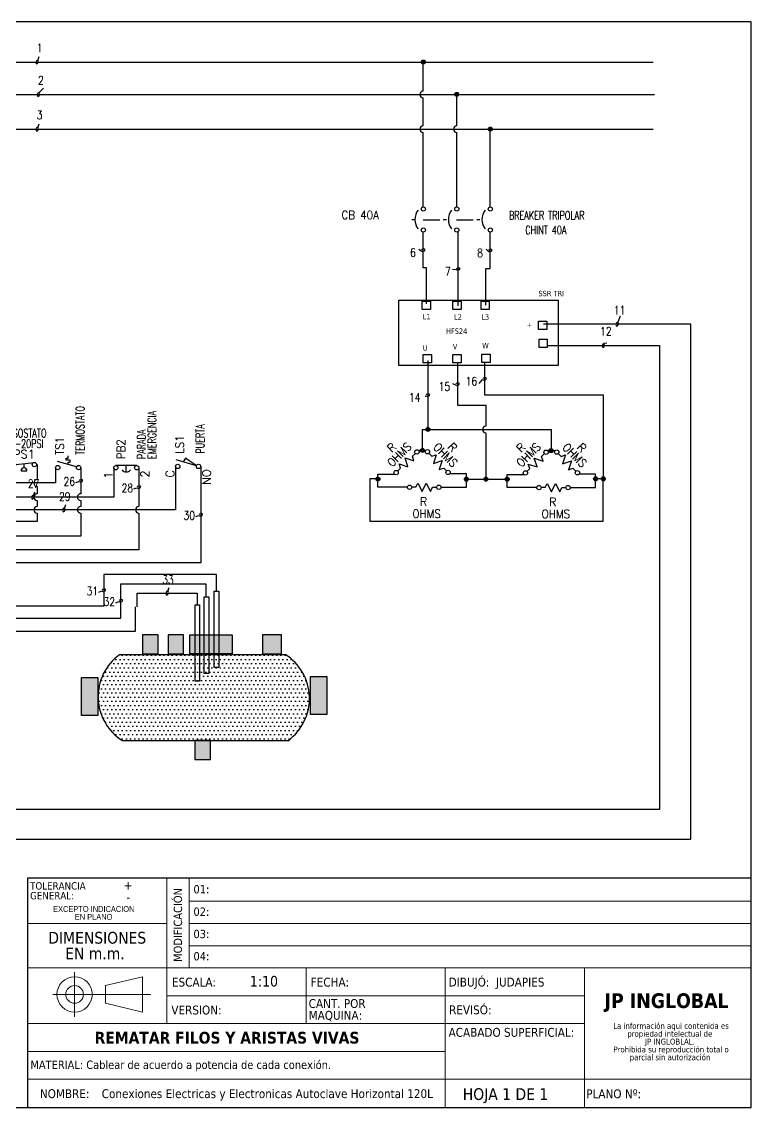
# Model space of a CAD drawing. Header units: millimetres. Extents: x 123.5 to 144.3, y 105.4 to 121.6.
# Drawn here: x 133.38 to 144.26, y 105.39 to 121.59 of the extents above; entities that cross this region are included whole.
import ezdxf
from ezdxf.enums import TextEntityAlignment as Align

# ---------------------------------------------------------------- set-up
doc = ezdxf.new("R2010")
doc.units = ezdxf.units.MM
doc.linetypes.add('CENTERX2', pattern=[20.32, 12.7, -2.54, 2.54, -2.54])
doc.linetypes.add('HIDDEN2', pattern=[0.1875, 0.125, -0.0625])
for name, color, linetype in [('BLK_12AWG', 7, 'Continuous'), ('CONTORNO', 179, 'Continuous'), ('DESC', 250, 'Continuous'), ('LINK', 9, 'Continuous'), ('MISC', 7, 'Continuous'), ('SYMS', 7, 'Continuous'), ('TAGS', 250, 'Continuous'), ('TERMS', 250, 'Continuous'), ('WIRES', 7, 'Continuous')]:
    doc.layers.add(name, color=color, linetype=linetype)
doc.layers.add('WIRENO', color=7, linetype='Continuous', true_color=0x000000)
doc.styles.add('SLDTEXTSTYLE0', font='tahoma.ttf')
doc.styles.add('SLDTEXTSTYLE1', font='')
doc.styles.add('SLDTEXTSTYLE2', font='GOTHIC.TTF', dxfattribs={"width": 0.913})
doc.styles.get("Standard").update_dxf_attribs({"font": 'tahoma.ttf'})
doc.styles.add('WD', font='romans.shx')
doc.styles.get('SLDTEXTSTYLE1').set_extended_font_data('Tahoma', bold=True)

# ---------------------------------------------------------------- blocks, each defined once
blk = doc.blocks.new('SW_NOTE_0')
at = {"layer": 'CONTORNO', "color": 0, "attachment_point": 2, "style": 'SLDTEXTSTYLE2'}
for s, insert, char_height in [('EXCEPTO INDICACION', (7.57, 1.35), 1.0583), ('EN PLANO', (7.54, -0.06), 1.058)]:
    blk.add_mtext(s, dxfattribs=dict(at, insert=insert, char_height=char_height))
blk = doc.blocks.new('SW_NOTE_1')
at = {"layer": 'CONTORNO', "color": 0, "attachment_point": 2, "style": 'SLDTEXTSTYLE0'}
for s, insert, char_height in [('DIMENSIONES ', (9.43, 2.69), 2.1167), ('EN m.m.', (9.02, -0.13), 2.117)]:
    blk.add_mtext(s, dxfattribs=dict(at, insert=insert, char_height=char_height))
blk = doc.blocks.new('SW_NOTE_2')
at = {"layer": 'CONTORNO', "color": 0, "char_height": 1.0583, "attachment_point": 2, "style": 'SLDTEXTSTYLE0'}
for s, insert in [('La información aqui contenida es ', (10.29, 1.34)), ('propiedad intelectual de', (10.08, -0.07)), ('JP INGLOBLAL.', (10.1, -1.48)), ('Prohibida su reproducción total o ', (10.3, -2.89)), ('parcial sin autorización', (10.12, -4.3))]:
    blk.add_mtext(s, dxfattribs=dict(at, insert=insert))
blk = doc.blocks.new('SW_NOTE_3')
at = {"color": 0, "linetype": 'Continuous', "lineweight": 0, "attachment_point": 1, "style": 'SLDTEXTSTYLE0'}
for s, insert, char_height in [('TOLERANCIA ', (0, 1.68), 1.3229), ('GENERAL:', (0, -0.08), 1.323)]:
    blk.add_mtext(s, dxfattribs=dict(at, insert=insert, char_height=char_height))
blk = doc.blocks.new('SW_NOTE_4')
at = {"color": 0, "linetype": 'Continuous', "lineweight": 0, "char_height": 1.587, "attachment_point": 1, "style": 'SLDTEXTSTYLE0'}
for s, insert in [('CANT. POR ', (0, 2.02)), ('MAQUINA:', (0, -0.1))]:
    blk.add_mtext(s, dxfattribs=dict(at, insert=insert))
blk = doc.blocks.new('VPB12M')
for p, q in [((-0.065, 0), (0.034, 0)), ((0.034, -0.156), (0.034, 0.156))]:
    blk.add_line(p, q)
for centre in [(0, 0.156), (0, -0.156)]:
    blk.add_circle(centre, 0.0312)
blk.add_arc((0.016, 0), 0.0781, 126.8699, 233.1301)
at = {"linetype": 'Continuous', "style": 'WD'}
for tag, height, flags, p in [('TERM01', 0.125, 8, (-0.055, 0.207)), ('MFG', 0.01, 9, (-0.111, -0.088)), ('CAT', 0.01, 9, (-0.111, -0.073))]:
    blk.add_attdef(tag, text='', height=height, dxfattribs=dict(at, flags=flags)).set_placement(p, align=Align.RIGHT)
at = {"style": 'WD'}
for tag, p, width in [('INST', (0.127, 0.343), 0.7), ('LOC', (0.127, 0.174), 0.7), ('TAG1', (0.127, 0.018), 0.9), ('XREF', (0.129, -0.137), 0.7), ('DESC1', (0.129, -0.289), 0.7), ('DESC2', (0.129, -0.445), 0.7)]:
    blk.add_attdef(tag, p, '', height=0.125, dxfattribs=dict(at, width=width))
at = {"color": 7, "style": 'WD', "flags": 1}
for tag, p in [('X2TERM01', (0, 0.188)), ('X8TERM02', (0, -0.188))]:
    blk.add_attdef(tag, p, '', height=0.0125, dxfattribs=at)
at = {"color": 7, "style": 'WD'}
for tag, p in [('X4LINK', (-0.141, 0)), ('X1LINK', (0.125, 0))]:
    blk.add_attdef(tag, p, '', height=0.01, dxfattribs=at)
at = {"style": 'WD'}
for tag, flags, p in [('CONTACT', 1, (-0.111, -0.053)), ('FAMILY', 9, (-0.111, -0.036))]:
    blk.add_attdef(tag, text='', height=0.01, dxfattribs=dict(at, flags=flags)).set_placement(p, align=Align.RIGHT)
at = {"linetype": 'Continuous', "style": 'WD', "flags": 9}
blk.add_attdef('ASSYCODE', text='', height=0.01, dxfattribs=at).set_placement((-0.125, -0.106), align=Align.CENTER)
at = {"linetype": 'Continuous', "style": 'WD', "flags": 8}
blk.add_attdef('TERM02', text='', height=0.125, dxfattribs=at).set_placement((-0.041, -0.213), align=Align.TOP_RIGHT)
blk = doc.blocks.new('VLS11')
at = {"linetype": 'Continuous'}
for p, q in [((0.01, -0.125), (0.097, 0.179)), ((0.01, -0.125), (0.124, 0.041)), ((0.124, 0.041), (0.067, 0.073))]:
    blk.add_line(p, q, dxfattribs=at)
for centre in [(0, 0.155), (0, -0.155)]:
    blk.add_circle(centre, 0.0322)
at = {"style": 'WD'}
for tag, p, width in [('INST', (0.189, 0.39), 0.7), ('LOC', (0.189, 0.221), 0.7), ('TAG1', (0.189, 0.064), 0.9), ('XREF', (0.191, -0.09), 0.7), ('DESC1', (0.191, -0.242), 0.7), ('DESC2', (0.191, -0.398), 0.7), ('WDTAGALT', (0.188, -0.562), 0.7)]:
    blk.add_attdef(tag, p, '', height=0.125, dxfattribs=dict(at, width=width))
at = {"linetype": 'Continuous', "style": 'WD'}
for tag, height, flags, p in [('TERM01', 0.125, 8, (-0.055, 0.207)), ('MFG', 0.01, 9, (-0.08, -0.088)), ('CAT', 0.01, 9, (-0.08, -0.073))]:
    blk.add_attdef(tag, text='', height=height, dxfattribs=dict(at, flags=flags)).set_placement(p, align=Align.RIGHT)
at = {"color": 7, "style": 'WD', "flags": 1}
for tag, p in [('X2TERM01', (0, 0.188)), ('X8TERM02', (0, -0.188))]:
    blk.add_attdef(tag, p, '', height=0.0125, dxfattribs=at)
at = {"color": 7, "style": 'WD'}
for tag, p in [('X4LINK', (-0.047, 0)), ('X1LINK', (0.172, 0))]:
    blk.add_attdef(tag, p, '', height=0.01, dxfattribs=at)
at = {"style": 'WD'}
for tag, flags, p in [('CONTACT', 1, (-0.08, -0.053)), ('FAMILY', 9, (-0.08, -0.036))]:
    blk.add_attdef(tag, text='', height=0.01, dxfattribs=dict(at, flags=flags)).set_placement(p, align=Align.RIGHT)
at = {"linetype": 'Continuous', "style": 'WD', "flags": 9}
blk.add_attdef('ASSYCODE', text='', height=0.01, dxfattribs=at).set_placement((-0.096, -0.11), align=Align.CENTER)
at = {"linetype": 'Continuous', "style": 'WD', "flags": 8}
blk.add_attdef('TERM02', text='', height=0.125, dxfattribs=at).set_placement((-0.041, -0.213), align=Align.TOP_RIGHT)
blk = doc.blocks.new('VTS11')
at = {"linetype": 'Continuous'}
blk.add_line((0.01, -0.125), (0.091, 0.157), dxfattribs=at)
for p, q in [((0.046, 0), (0.08, 0)), ((0.08, 0), (0.08, -0.031)), ((0.111, -0.031), (0.111, 0.031)), ((0.111, 0.031), (0.142, 0.031)), ((0.142, 0.031), (0.142, 0)), ((0.142, 0), (0.174, 0)), ((0.08, -0.031), (0.111, -0.031))]:
    blk.add_line(p, q)
for centre in [(0, 0.155), (0, -0.155)]:
    blk.add_circle(centre, 0.0322)
at = {"style": 'WD'}
for tag, p, width in [('INST', (0.189, 0.39), 0.7), ('LOC', (0.189, 0.221), 0.7), ('TAG1', (0.189, 0.064), 0.9), ('XREF', (0.222, -0.09), 0.7), ('DESC1', (0.191, -0.242), 0.7), ('DESC2', (0.191, -0.398), 0.7), ('RATING1', (0.188, -0.554), 0.7), ('WDTAGALT', (0.187, -0.716), 0.7)]:
    blk.add_attdef(tag, p, '', height=0.125, dxfattribs=dict(at, width=width))
at = {"linetype": 'Continuous', "style": 'WD'}
for tag, height, flags, p in [('TERM01', 0.125, 8, (-0.055, 0.207)), ('MFG', 0.01, 9, (-0.08, -0.088)), ('CAT', 0.01, 9, (-0.08, -0.073))]:
    blk.add_attdef(tag, text='', height=height, dxfattribs=dict(at, flags=flags)).set_placement(p, align=Align.RIGHT)
at = {"color": 7, "style": 'WD', "flags": 1}
for tag, p in [('X2TERM01', (0, 0.188)), ('X8TERM02', (0, -0.188))]:
    blk.add_attdef(tag, p, '', height=0.0125, dxfattribs=at)
at = {"color": 7, "style": 'WD'}
for tag, p in [('X4LINK', (-0.047, 0)), ('X1LINK', (0.219, 0))]:
    blk.add_attdef(tag, p, '', height=0.01, dxfattribs=at)
at = {"style": 'WD'}
for tag, flags, p in [('CONTACT', 1, (-0.08, -0.053)), ('FAMILY', 9, (-0.08, -0.036))]:
    blk.add_attdef(tag, text='', height=0.01, dxfattribs=dict(at, flags=flags)).set_placement(p, align=Align.RIGHT)
at = {"linetype": 'Continuous', "style": 'WD', "flags": 9}
blk.add_attdef('ASSYCODE', text='', height=0.01, dxfattribs=at).set_placement((-0.096, -0.11), align=Align.CENTER)
at = {"linetype": 'Continuous', "style": 'WD', "flags": 8}
blk.add_attdef('TERM02', text='', height=0.125, dxfattribs=at).set_placement((-0.041, -0.213), align=Align.TOP_RIGHT)
blk = doc.blocks.new('WD_WNH')
at = {"linetype": 'Continuous', "style": 'WD', "width": 0.8}
blk.add_attdef('WIRENO', text='', height=0.125, dxfattribs=at).set_placement((0, 0.062), align=Align.CENTER)
at = {"style": 'WD', "flags": 1}
for tag, p in [('W01USER', (0, 0.078)), ('W02USER', (0, 0.07)), ('W03USER', (0, 0.062)), ('W04USER', (0, 0.055)), ('W05USER', (0, 0.047)), ('W06USER', (0, 0.039)), ('W07USER', (0, 0.031)), ('W08USER', (0, 0.023)), ('W09USER', (0, 0.016)), ('W10USER', (0, 0.008))]:
    blk.add_attdef(tag, text='', height=0.005, dxfattribs=at).set_placement(p, align=Align.CENTER)
blk = doc.blocks.new('calderin')
for p, q in [((7.433, 7.428), (9.93, 7.428)), ((7.477, 6.14), (9.974, 6.14))]:
    blk.add_line(p, q)
for centre, start, end in [((7.887, 6.798), 126.1598, 237.8293), ((9.499, 6.771), 306.1598, 57.8293)]:
    blk.add_arc(centre, 0.777, start, end)
blk = doc.blocks.new('HPS12')
at = {"linetype": 'Continuous'}
blk.add_line((-0.123, 0.002), (0.159, 0.033), dxfattribs=at)
for p, q in [((0, 0.015), (0, -0.049)), ((-0.044, -0.094), (0.044, -0.094))]:
    blk.add_line(p, q)
for centre in [(-0.155, 0), (0.155, 0)]:
    blk.add_circle(centre, 0.0322)
blk.add_arc((0, -0.094), 0.0442, 0, 180)
at = {"style": 'WD', "width": 0.7}
for tag, p in [('INST', (0, 0.732)), ('LOC', (0, 0.562)), ('DESC1', (0, 0.406)), ('DESC2', (0, 0.25)), ('XREF', (0, -0.314))]:
    blk.add_attdef(tag, text='', height=0.125, dxfattribs=at).set_placement(p, align=Align.CENTER)
at = {"style": 'WD'}
blk.add_attdef('TAG1', text='', height=0.125, dxfattribs=at).set_placement((0, 0.094), align=Align.CENTER)
for tag, p, height, flags in [('X4TERM01', (-0.188, 0), 0.0125, 1), ('FAMILY', (0.038, 0.037), 0.01, 9), ('CONTACT', (0.038, 0.02), 0.01, 1), ('X1TERM02', (0.188, 0), 0.0125, 1)]:
    blk.add_attdef(tag, p, '', height=height, dxfattribs=dict(at, flags=flags))
for tag, p in [('X2LINK', (0, 0.094)), ('X8LINK', (0, -0.125))]:
    blk.add_attdef(tag, p, '', height=0.01, dxfattribs=at)
at = {"linetype": 'Continuous', "style": 'WD', "flags": 9}
for tag, p in [('CAT', (0.063, -0.007)), ('ASSYCODE', (0.066, -0.049)), ('MFG', (0.063, -0.027))]:
    blk.add_attdef(tag, text='', height=0.01, dxfattribs=at).set_placement(p, align=Align.CENTER)
at = {"linetype": 'Continuous', "style": 'WD', "flags": 8}
blk.add_attdef('TERM01', text='', height=0.125, dxfattribs=at).set_placement((-0.25, -0.031), align=Align.TOP_RIGHT)
blk.add_attdef('TERM02', text='', height=0.125, dxfattribs=at).set_placement((0.25, -0.031), align=Align.TOP_LEFT)
at = {"style": 'WD', "width": 0.7}
for tag, p in [('RATING1', (0.247, -0.317)), ('WDTAGALT', (0.247, -0.473))]:
    blk.add_attdef(tag, p, '', height=0.125, dxfattribs=at)
blk = doc.blocks.new('WD_WNV')
at = {"linetype": 'Continuous', "style": 'WD', "width": 0.8}
blk.add_attdef('WIRENO', text='', height=0.125, dxfattribs=at).set_placement((-0.05, 0), align=Align.MIDDLE_RIGHT)
at = {"style": 'WD', "flags": 1}
for tag, p in [('W01USER', (-0.062, 0.094)), ('W02USER', (-0.062, 0.086)), ('W03USER', (-0.062, 0.078)), ('W04USER', (-0.062, 0.07)), ('W05USER', (-0.062, 0.062)), ('W06USER', (-0.062, 0.055)), ('W07USER', (-0.062, 0.047)), ('W08USER', (-0.062, 0.039)), ('W09USER', (-0.062, 0.031)), ('W10USER', (-0.062, 0.023))]:
    blk.add_attdef(tag, text='', height=0.005, dxfattribs=at).set_placement(p, align=Align.CENTER)
blk = doc.blocks.new('VCB1')
at = {"linetype": 'HIDDEN2'}
blk.add_line((-0.171, 0), (-0.125, 0), dxfattribs=at)
for centre in [(0, 0.156), (0, -0.156)]:
    blk.add_circle(centre, 0.0312)
blk.add_arc((0.109, 0), 0.234, 143.1301, 216.8699)
at = {"style": 'WD'}
for tag, p, width in [('INST', (0.219, 0.388), 0.7), ('LOC', (0.219, 0.219), 0.7), ('TAG1', (0.127, 0.064), 0.9), ('XREF', (0.129, -0.09), 0.7), ('DESC1', (0.129, -0.242), 0.7), ('DESC2', (0.129, -0.389), 0.7)]:
    blk.add_attdef(tag, p, '', height=0.125, dxfattribs=dict(at, width=width))
at = {"linetype": 'Continuous', "style": 'WD'}
for tag, height, flags, p in [('TERM01', 0.125, 8, (-0.055, 0.207)), ('MFG', 0.01, 9, (-0.142, -0.088)), ('CAT', 0.01, 9, (-0.142, -0.073))]:
    blk.add_attdef(tag, text='', height=height, dxfattribs=dict(at, flags=flags)).set_placement(p, align=Align.RIGHT)
at = {"style": 'WD', "width": 0.7}
blk.add_attdef('RATING1', text='', height=0.125, dxfattribs=at).set_placement((-0.188, 0.062), align=Align.RIGHT)
at = {"color": 7, "style": 'WD', "flags": 1}
for tag, p in [('X2TERM01', (0, 0.188)), ('X8TERM02', (0, -0.188))]:
    blk.add_attdef(tag, p, '', height=0.0125, dxfattribs=at)
at = {"color": 7, "style": 'WD'}
for tag, p in [('X4LINK', (-0.25, 0)), ('X1LINK', (0, 0))]:
    blk.add_attdef(tag, p, '', height=0.01, dxfattribs=at)
at = {"linetype": 'Continuous', "style": 'WD', "flags": 9}
blk.add_attdef('ASSYCODE', text='', height=0.01, dxfattribs=at).set_placement((-0.153, -0.106), align=Align.CENTER)
at = {"style": 'WD', "flags": 9}
for tag, p in [('CONTACT', (-0.129, -0.129)), ('FAMILY', (-0.142, -0.036))]:
    blk.add_attdef(tag, text='', height=0.01, dxfattribs=at).set_placement(p, align=Align.RIGHT)
at = {"linetype": 'Continuous', "style": 'WD', "flags": 8}
blk.add_attdef('TERM02', text='', height=0.125, dxfattribs=at).set_placement((-0.041, -0.213), align=Align.TOP_RIGHT)
blk = doc.blocks.new('VCB2')
at = {"linetype": 'HIDDEN2'}
blk.add_line((-0.203, 0), (-0.156, 0), dxfattribs=at)
for centre in [(0, 0.156), (0, -0.156)]:
    blk.add_circle(centre, 0.0312)
blk.add_arc((0.109, 0), 0.234, 143.1301, 216.8699)
at = {"style": 'WD'}
for tag, p, width in [('INST', (0.219, 0.388), 0.7), ('LOC', (0.219, 0.219), 0.7), ('TAG2', (0.127, 0.064), 0.9), ('XREF', (0.129, -0.09), 0.7), ('DESC1', (0.129, -0.242), 0.7), ('DESC2', (0.129, -0.389), 0.7)]:
    blk.add_attdef(tag, p, '', height=0.125, dxfattribs=dict(at, width=width))
at = {"linetype": 'Continuous', "style": 'WD', "flags": 8}
blk.add_attdef('TERM01', text='', height=0.125, dxfattribs=at).set_placement((-0.055, 0.207), align=Align.RIGHT)
at = {"style": 'WD', "width": 0.7}
blk.add_attdef('RATING1', text='', height=0.125, dxfattribs=at).set_placement((-0.188, 0.062), align=Align.RIGHT)
at = {"color": 7, "style": 'WD', "flags": 1}
for tag, p in [('X2TERM01', (0, 0.188)), ('X8TERM02', (0, -0.188))]:
    blk.add_attdef(tag, p, '', height=0.0125, dxfattribs=at)
at = {"color": 7, "style": 'WD'}
for tag, p in [('X4LINK', (-0.25, 0)), ('X1LINK', (0, 0))]:
    blk.add_attdef(tag, p, '', height=0.01, dxfattribs=at)
at = {"style": 'WD', "flags": 9}
for tag, p in [('CONTACT', (-0.129, -0.056)), ('FAMILY', (-0.142, -0.036))]:
    blk.add_attdef(tag, text='', height=0.01, dxfattribs=at).set_placement(p, align=Align.RIGHT)
at = {"linetype": 'Continuous', "style": 'WD', "flags": 8}
blk.add_attdef('TERM02', text='', height=0.125, dxfattribs=at).set_placement((-0.041, -0.213), align=Align.TOP_RIGHT)
blk = doc.blocks.new('HRE1T')
for p, q in [((-0.125, 0), (-0.188, 0)), ((-0.125, 0), (-0.094, 0.062)), ((-0.094, 0.062), (-0.031, -0.062)), ((-0.031, -0.062), (0.031, 0.062)), ((0.031, 0.062), (0.094, -0.062)), ((0.094, -0.062), (0.125, 0)), ((0.125, 0), (0.188, 0))]:
    blk.add_line(p, q)
for centre in [(-0.218, 0), (0.218, 0)]:
    blk.add_circle(centre, 0.0322)
at = {"style": 'WD'}
for tag, width, p in [('INST', 0.7, (0, 0.888)), ('LOC', 0.7, (0, 0.719)), ('DESC1', 0.7, (0, 0.562)), ('DESC2', 0.7, (0, 0.406)), ('RATING1', 0.9, (0.006, 0.094))]:
    blk.add_attdef(tag, text='', height=0.125, dxfattribs=dict(at, width=width)).set_placement(p, align=Align.CENTER)
blk.add_attdef('TAG1', text='', height=0.125, dxfattribs=at).set_placement((0, 0.25), align=Align.CENTER)
for tag, p, height, flags in [('FAMILY', (0.205, 0.152), 0.01, 9), ('X4TERM01', (-0.25, 0), 0.0125, 1), ('X1TERM02', (0.25, 0), 0.0125, 1)]:
    blk.add_attdef(tag, p, '', height=height, dxfattribs=dict(at, flags=flags))
at = {"linetype": 'Continuous', "style": 'WD', "flags": 9}
for tag, p in [('ASSYCODE', (0.219, 0.062)), ('MFG', (0.228, 0.089)), ('CAT', (0.23, 0.108))]:
    blk.add_attdef(tag, text='', height=0.01, dxfattribs=at).set_placement(p, align=Align.CENTER)
at = {"linetype": 'Continuous', "style": 'WD', "flags": 8}
blk.add_attdef('TERM01', text='', height=0.125, dxfattribs=at).set_placement((-0.312, -0.047), align=Align.TOP_RIGHT)
at = {"style": 'WD', "width": 0.9}
blk.add_attdef('RATING2', text='', height=0.125, dxfattribs=at).set_placement((0.006, -0.125), align=Align.TOP_CENTER)
at = {"linetype": 'Continuous', "style": 'WD', "flags": 8}
blk.add_attdef('TERM02', text='', height=0.125, dxfattribs=at).set_placement((0.312, -0.047), align=Align.TOP_LEFT)
blk = doc.blocks.new('WDDOT')
for radius in [0.03, 0.0187, 0.00929]:
    blk.add_circle((0, 0), radius)
blk = doc.blocks.new('HT0W01')
for p, q in [((-0.062, 0.062), (0.062, 0.062)), ((-0.062, -0.062), (-0.062, 0.062)), ((0.062, 0.062), (0.062, -0.062)), ((0.062, -0.062), (-0.062, -0.062))]:
    blk.add_line(p, q)
at = {"style": 'WD'}
for tag, p, width in [('INST', (0.062, 0.42), 0.7), ('LOC', (0.062, 0.25), 0.7), ('DESC1', (0.05, -0.385), 0.8)]:
    blk.add_attdef(tag, p, '', height=0.125, dxfattribs=dict(at, width=width))
at = {"linetype": 'Continuous', "style": 'WD', "width": 0.8, "flags": 8}
blk.add_attdef('WIRENO', text='', height=0.125, dxfattribs=at).set_placement((0, 0.094), align=Align.CENTER)
at = {"style": 'WD', "flags": 1}
for tag, p, height in [('X4TERM01', (-0.062, 0), 0.0125), ('X4TERMDESC01', (-0.055, -0.023), 0.025), ('X2TERMDESC01', (-0.006, 0.029), 0.025), ('STRIPSEQ', (0, 0), 0.00125), ('X2TERM01', (0, 0.062), 0.0125), ('X1TERMDESC01', (0.039, 0.007), 0.025), ('X1TERM01', (0.062, 0), 0.0125), ('LINKTERM', (0, -0.002), 0.00125), ('X8TERM01', (0, -0.062), 0.0125), ('X8TERMDESC01', (0, -0.054), 0.025)]:
    blk.add_attdef(tag, p, '', height=height, dxfattribs=at)
at = {"linetype": 'Continuous', "style": 'WD'}
for tag, p, height, width, flags in [('TAGSTRIP', (0.05, -0.229), 0.125, 0.9, 8), ('CAT', (0.213, -0.406), 0.109, 0.8, 1), ('DESC2', (0.05, -0.541), 0.125, 0.8, 8), ('DESC3', (0.05, -0.698), 0.125, 0.8, 8)]:
    blk.add_attdef(tag, p, '', height=height, dxfattribs=dict(at, width=width, flags=flags))
at = {"linetype": 'Continuous', "style": 'WD', "width": 0.8, "flags": 1}
blk.add_attdef('MFG', text='', height=0.109, dxfattribs=at).set_placement((0.088, -0.406), align=Align.RIGHT)
at = {"style": 'WD', "width": 0.7, "flags": 1}
blk.add_attdef('ASSYCODE', (0.062, -0.281), '', height=0.01, dxfattribs=at)
blk = doc.blocks.new('SSR TRIPOLAR')
at = {"layer": 'DESC', "lineweight": 30}
blk.add_lwpolyline([(139.2, 114.456), (141.578, 114.456), (141.578, 113.478), (139.2, 113.478)], close=True, dxfattribs=at)
at = {"layer": 'SYMS'}
for p in [(139.611, 114.376), (140.068, 114.376), (140.488, 114.376), (141.347, 114.08), (141.353, 113.809), (139.624, 113.581), (140.068, 113.581), (140.501, 113.587)]:
    blk.add_blockref('HT0W01', p, dxfattribs=at)
at = {"char_height": 0.08, "attachment_point": 1}
for s, width, insert in [('SSR TRI', 0.51421, (141.282, 114.593)), ('L1', 0.37194, (139.555, 114.249)), ('L2', 0.37194, (140.023, 114.244)), ('L3', 0.37194, (140.429, 114.244)), ('HFS24', 0.37194, (139.903, 114.032)), ('+', 0.37194, (141.107, 114.127)), ('U', 0.37194, (139.558, 113.782)), ('V', 0.37194, (140.006, 113.802)), ('W', 0.37194, (140.444, 113.814))]:
    blk.add_mtext_dynamic_manual_height_columns(s, width=width, gutter_width=0.05, heights=[0], dxfattribs=dict(at, insert=insert))

msp = doc.modelspace()

# ---------------------------------------------------------------- hatches: boundary and pattern name
h = msp.add_hatch(color=256)
h.dxf.hatch_style = 1
h.paths.add_polyline_path([(135.411, 112.166), (135.411, 112.45), (135.179, 112.45), (135.179, 112.166)])
h = msp.add_hatch(color=256)
h.dxf.hatch_style = 1
h.paths.add_polyline_path([(135.79, 112.454), (135.558, 112.454), (135.558, 112.17), (135.79, 112.17)])
h.paths.add_polyline_path([(136.513, 112.17), (136.513, 112.452), (135.883, 112.452), (135.883, 112.17)])
h = msp.add_hatch(color=256)
h.dxf.hatch_style = 1
h.paths.add_polyline_path([(137.25, 112.451), (136.968, 112.451), (136.968, 112.169), (137.25, 112.169)])
h = msp.add_hatch()
h.set_pattern_fill('DOTS', color=256, scale=0.996)
h.set_pattern_definition([(0, (127.03108, 105.672333), (0.031125, 0.06225), [0, -0.06225])])
h.paths.add_polyline_path([(137.308, 112.157), (134.835, 112.157, 0.531522), (134.876, 110.875), (137.346, 110.875, 0.531446)])
h = msp.add_hatch(color=256)
h.dxf.hatch_style = 1
h.paths.add_polyline_path([(134.51, 111.817), (134.267, 111.817), (134.267, 111.251), (134.51, 111.251)])
h.paths.add_polyline_path([(136.189, 110.592), (136.189, 110.875), (135.957, 110.875), (135.957, 110.592)])
h.paths.add_polyline_path([(137.682, 111.262), (137.925, 111.262), (137.925, 111.829), (137.682, 111.829)])

# ---------------------------------------------------------------- linework, layer by layer
at = {"color": 7, "linetype": 'Continuous'}
for p, q in [((144.256, 121.59), (123.506, 121.59)), ((144.256, 105.405), (144.256, 121.59)), ((123.506, 105.405), (144.256, 105.405))]:
    msp.add_line(p, q, dxfattribs=at)
at = {"color": 7, "linetype": 'Continuous', "lineweight": 30}
for p, q in [((144.256, 108.823), (133.462, 108.823)), ((133.462, 108.823), (133.462, 105.405))]:
    msp.add_line(p, q, dxfattribs=at)
at = {"color": 7, "linetype": 'Continuous', "lineweight": 0}
for p, q in [((135.541, 108.823), (135.541, 106.656)), ((135.873, 108.823), (135.873, 107.486)), ((144.256, 108.482), (135.873, 108.482)), ((135.541, 108.15), (133.462, 108.15)), ((144.256, 108.15), (135.873, 108.15)), ((144.256, 107.818), (135.873, 107.818)), ((144.256, 107.486), (133.466, 107.486)), ((137.616, 107.486), (137.616, 106.656)), ((139.691, 107.486), (139.691, 105.394)), ((141.766, 107.486), (141.766, 105.397)), ((135.179, 107.356), (134.625, 107.224)), ((134.625, 107.224), (134.625, 106.961)), ((135.179, 106.829), (135.179, 107.356)), ((141.766, 107.071), (135.541, 107.071)), ((134.625, 106.961), (135.179, 106.829)), ((141.766, 106.656), (133.465, 106.656)), ((139.691, 106.241), (133.465, 106.241)), ((144.256, 105.826), (133.465, 105.826))]:
    msp.add_line(p, q, dxfattribs=at)
at = {"color": 7, "linetype": 'CENTERX2', "lineweight": 0}
for p, q in [((144.256, 108.823), (144.256, 105.405)), ((134.165, 107.421), (134.165, 106.758)), ((133.841, 107.092), (135.299, 107.092)), ((133.462, 105.405), (144.256, 105.405))]:
    msp.add_line(p, q, dxfattribs=at)
for points in [[(136.245, 113.104), (136.314, 113.104), (136.314, 111.966), (136.245, 111.966)], [(135.96, 112.898), (136.029, 112.898), (136.029, 111.76), (135.96, 111.76)], [(136.098, 113.016), (136.167, 113.016), (136.167, 111.877), (136.098, 111.877)], [(135.179, 112.166), (135.411, 112.166), (135.411, 112.45), (135.179, 112.45)], [(135.558, 112.17), (135.79, 112.17), (135.79, 112.454), (135.558, 112.454)], [(135.883, 112.452), (136.513, 112.452), (136.513, 112.17), (135.883, 112.17)], [(136.968, 112.169), (137.25, 112.169), (137.25, 112.451), (136.968, 112.451)], [(134.267, 111.817), (134.51, 111.817), (134.51, 111.251), (134.267, 111.251)], [(137.682, 111.829), (137.925, 111.829), (137.925, 111.262), (137.682, 111.262)], [(135.957, 110.592), (136.189, 110.592), (136.189, 110.876), (135.957, 110.876)]]:
    msp.add_lwpolyline(points, close=True)
at = {"color": 7, "linetype": 'Continuous', "lineweight": 0}
for radius in [0.264, 0.132]:
    msp.add_circle((134.165, 107.092), radius, dxfattribs=at)
at = {"layer": 'BLK_12AWG'}
for p, q in [((124.418, 120.99), (142.793, 120.99)), ((139.364, 120.557), (139.364, 120.99)), ((124.438, 120.507), (142.813, 120.507)), ((139.864, 120.04), (139.864, 120.507)), ((139.364, 120.04), (139.364, 120.457)), ((124.418, 119.99), (142.793, 119.99)), ((139.364, 118.83), (139.364, 119.94)), ((139.864, 118.83), (139.864, 119.94)), ((140.364, 118.83), (140.364, 119.99))]:
    msp.add_line(p, q, dxfattribs=at)
for centre in [(139.364, 120.507), (139.364, 119.99), (139.864, 119.99)]:
    msp.add_arc(centre, 0.05, 90, 270, dxfattribs=at)
at = {"layer": 'LINK'}
for points in [[(139.36, 118.64), (139.61, 118.64)], [(139.86, 118.64), (140.11, 118.64)]]:
    msp.add_lwpolyline(points, dxfattribs=at)
at = {"layer": 'WIRENO'}
for points in [[(133.631, 121.065), (133.616, 121.02), (133.596, 121.01), (133.586, 120.98), (133.596, 120.961), (133.616, 120.971), (133.625, 121), (133.621, 121.01)], [(133.7, 120.6), (133.635, 120.536), (133.616, 120.526), (133.606, 120.497), (133.616, 120.477), (133.635, 120.487), (133.645, 120.517), (133.64, 120.526)], [(133.631, 120.065), (133.616, 120.02), (133.596, 120.01), (133.586, 119.98), (133.596, 119.961), (133.616, 119.971), (133.625, 120), (133.621, 120.01)], [(139.3, 118.2), (139.334, 118.177), (139.354, 118.168), (139.383, 118.177), (139.393, 118.197), (139.373, 118.207), (139.344, 118.197), (139.339, 118.187)], [(140.3, 118.2), (140.334, 118.172), (140.354, 118.163), (140.383, 118.172), (140.393, 118.192), (140.373, 118.202), (140.344, 118.192), (140.339, 118.182)], [(139.8, 117.9), (139.856, 117.895), (139.876, 117.885), (139.905, 117.895), (139.915, 117.914), (139.895, 117.924), (139.866, 117.914), (139.861, 117.904)], [(142.3, 117.2), (142.264, 117.11), (142.245, 117.1), (142.235, 117.07), (142.245, 117.051), (142.264, 117.061), (142.274, 117.09), (142.269, 117.1)], [(142.1, 116.8), (142.06, 116.795), (142.04, 116.785), (142.03, 116.755), (142.04, 116.736), (142.06, 116.746), (142.069, 116.775), (142.064, 116.785)], [(140.2, 116.2), (140.249, 116.259), (140.268, 116.249), (140.298, 116.259), (140.307, 116.278), (140.288, 116.288), (140.258, 116.278), (140.253, 116.268)], [(139.8, 116.2), (139.846, 116.18), (139.866, 116.17), (139.895, 116.18), (139.905, 116.2), (139.885, 116.21), (139.856, 116.2), (139.851, 116.19)], [(139.4, 116), (139.403, 116.016), (139.423, 116.007), (139.452, 116.016), (139.462, 116.036), (139.443, 116.046), (139.413, 116.036), (139.408, 116.026)], [(134.181, 114.724), (134.226, 114.739), (134.246, 114.73), (134.275, 114.739), (134.285, 114.759), (134.265, 114.769), (134.236, 114.759), (134.231, 114.749)], [(135.048, 114.629), (135.093, 114.644), (135.113, 114.634), (135.142, 114.644), (135.152, 114.664), (135.133, 114.673), (135.103, 114.664), (135.098, 114.654)], [(133.566, 114.58), (133.551, 114.534), (133.531, 114.524), (133.522, 114.495), (133.531, 114.475), (133.551, 114.485), (133.561, 114.515), (133.556, 114.524)], [(134.031, 114.39), (134.016, 114.345), (133.996, 114.335), (133.986, 114.305), (133.996, 114.286), (134.016, 114.296), (134.026, 114.325), (134.021, 114.335)], [(135.97, 114.217), (136.015, 114.232), (136.035, 114.222), (136.065, 114.232), (136.074, 114.252), (136.055, 114.262), (136.025, 114.252), (136.02, 114.242)], [(134.525, 113.09), (134.57, 113.105), (134.59, 113.095), (134.62, 113.105), (134.629, 113.125), (134.61, 113.135), (134.58, 113.125), (134.575, 113.115)], [(135.57, 113.15), (135.555, 113.105), (135.535, 113.095), (135.525, 113.065), (135.535, 113.045), (135.555, 113.055), (135.565, 113.085), (135.56, 113.095)], [(134.778, 112.931), (134.824, 112.946), (134.844, 112.936), (134.873, 112.946), (134.883, 112.966), (134.863, 112.976), (134.834, 112.966), (134.829, 112.956)]]:
    msp.add_lwpolyline(points, dxfattribs=at)
at = {"layer": 'WIRES'}
for p, q in [((139.364, 117.92), (139.364, 118.455)), ((139.886, 117.354), (139.886, 118.455)), ((140.364, 117.91), (140.364, 118.455)), ((139.413, 117.92), (139.364, 117.92)), ((139.413, 117.384), (139.413, 117.92)), ((140.298, 117.364), (140.298, 117.91)), ((140.298, 117.91), (140.364, 117.91)), ((143.353, 117.08), (141.156, 117.08)), ((143.353, 109.405), (143.353, 117.08)), ((141.214, 116.765), (142.885, 116.765)), ((142.885, 116.765), (142.885, 109.846)), ((139.433, 116.54), (139.433, 115.513)), ((139.876, 116.504), (139.876, 115.876)), ((140.278, 116.51), (140.278, 116.027)), ((140.278, 116.027), (142.048, 116.027)), ((142.048, 116.027), (142.048, 114.777)), ((139.876, 115.876), (140.298, 115.876)), ((140.298, 115.876), (140.298, 115.563)), ((139.352, 115.2), (139.352, 115.513)), ((139.352, 115.513), (141.269, 115.513)), ((141.269, 115.513), (141.269, 115.197)), ((140.298, 115.463), (140.298, 114.772)), ((139.291, 115.2), (139.403, 115.2)), ((141.218, 115.197), (141.331, 115.197)), ((133.606, 114.989), (133.606, 114.765)), ((133.881, 114.944), (133.881, 114.715)), ((134.256, 114.944), (134.256, 114.555)), ((134.748, 114.942), (134.748, 114.505)), ((135.123, 114.942), (135.123, 114.365)), ((135.67, 114.961), (135.67, 114.315)), ((136.045, 114.961), (136.045, 113.523)), ((138.687, 114.651), (138.687, 114.847)), ((138.687, 114.847), (138.937, 114.847)), ((140.007, 114.849), (139.757, 114.849)), ((140.007, 114.651), (140.007, 114.849)), ((140.615, 114.647), (140.615, 114.843)), ((140.615, 114.843), (140.865, 114.843)), ((141.934, 114.845), (141.684, 114.845)), ((141.934, 114.647), (141.934, 114.845)), ((133.881, 114.715), (132.342, 114.715)), ((138.687, 114.775), (138.566, 114.775)), ((138.566, 114.775), (138.566, 114.147)), ((140.007, 114.772), (140.615, 114.772)), ((142.048, 114.777), (141.934, 114.777)), ((142.048, 114.147), (142.048, 114.777)), ((133.606, 114.665), (133.606, 114.555)), ((139.128, 114.651), (138.687, 114.651)), ((139.628, 114.651), (140.007, 114.651)), ((141.056, 114.647), (140.615, 114.647)), ((141.556, 114.647), (141.934, 114.647)), ((134.748, 114.505), (132.335, 114.505)), ((133.606, 114.455), (133.606, 114.365)), ((134.256, 114.455), (134.256, 114.365)), ((135.67, 114.315), (132.342, 114.315)), ((133.606, 114.265), (133.606, 114.14)), ((134.256, 114.265), (134.256, 113.923)), ((135.123, 114.265), (135.123, 113.719)), ((133.606, 114.14), (132.356, 114.14)), ((138.566, 114.147), (142.048, 114.147)), ((134.256, 113.923), (132.342, 113.923)), ((135.123, 113.719), (132.342, 113.719)), ((136.045, 113.523), (132.363, 113.523)), ((136.282, 113.351), (134.6, 113.351)), ((134.6, 113.351), (134.6, 112.878)), ((134.853, 112.699), (134.853, 113.213)), ((134.853, 113.213), (136.121, 113.213)), ((136.121, 113.213), (136.121, 113.006)), ((136.282, 113.104), (136.282, 113.351)), ((135.095, 112.868), (135.095, 113.075)), ((135.095, 113.075), (135.994, 113.075)), ((135.994, 113.075), (135.994, 113.029)), ((135.994, 113.029), (135.994, 112.897)), ((134.6, 112.878), (132.385, 112.878)), ((135.072, 112.507), (135.072, 112.868)), ((132.378, 112.699), (134.853, 112.699)), ((132.381, 112.507), (135.072, 112.507)), ((142.885, 109.846), (131.863, 109.846)), ((131.656, 109.405), (143.353, 109.405))]:
    msp.add_line(p, q, dxfattribs=at)
for centre in [(140.298, 115.513), (133.606, 114.715), (133.606, 114.505), (134.256, 114.505), (133.606, 114.315), (134.256, 114.315), (135.123, 114.315)]:
    msp.add_arc(centre, 0.05, 90, 270, dxfattribs=at)

# ---------------------------------------------------------------- block references
at = {"xscale": 0.996, "yscale": 0.996, "zscale": 0.996}
msp.add_blockref('calderin', (127.433, 104.759), dxfattribs=at)
at = {"color": 7, "linetype": 'Continuous', "lineweight": 0, "xscale": 0.083, "yscale": 0.083, "zscale": 0.083}
for name, p in [('SW_NOTE_3', (133.501, 108.625)), ('SW_NOTE_4', (137.655, 106.854))]:
    msp.add_blockref(name, p, dxfattribs=at)
at = {"layer": 'CONTORNO', "xscale": 0.083, "yscale": 0.083, "zscale": 0.083}
msp.add_blockref('SW_NOTE_0', (133.822, 108.297), dxfattribs=at)
at = {"layer": 'CONTORNO', "color": 7, "xscale": 0.083, "yscale": 0.083, "zscale": 0.083}
for name, p in [('SW_NOTE_1', (133.719, 107.801)), ('SW_NOTE_2', (142.204, 106.555))]:
    msp.add_blockref(name, p, dxfattribs=at)
at = {"layer": 'DESC'}
msp.add_blockref('SSR TRIPOLAR', (-0.201, 2.986), dxfattribs=at)
at = {"layer": 'SYMS'}
for name, p in [('WDDOT', (139.364, 120.99)), ('WDDOT', (139.864, 120.507)), ('WDDOT', (140.364, 119.99)), ('VCB2', (139.864, 118.642)), ('VCB2', (140.364, 118.642)), ('WDDOT', (139.433, 115.513)), ('WDDOT', (139.352, 115.2)), ('WDDOT', (141.269, 115.197)), ('WDDOT', (138.687, 114.775)), ('WDDOT', (140.007, 114.772)), ('WDDOT', (140.298, 114.772)), ('WDDOT', (140.615, 114.772)), ('WDDOT', (141.934, 114.777)), ('WDDOT', (142.048, 114.777))]:
    msp.add_blockref(name, p, dxfattribs=at)
ref = msp.add_blockref('VCB1', (139.364, 118.642), dxfattribs=at)
ref.add_attrib('DESC2', 'CHINT 40A', (140.886, 118.423), dxfattribs={"layer": 'DESC', "height": 0.125, "style": 'WD', "width": 0.7})
ref.add_attrib('DESC1', 'BREAKER TRIPOLAR', (140.643, 118.642), dxfattribs={"layer": 'DESC', "height": 0.125, "style": 'WD', "width": 0.7})
ref.add_attrib('TAG1', 'CB 40A', (138.144, 118.648), dxfattribs={"layer": 'TAGS', "height": 0.125, "style": 'WD', "width": 0.9})
ref = msp.add_blockref('VTS11', (134.068, 114.944), dxfattribs=dict(at, rotation=89.99999999999999))
ref.add_attrib('DESC1', 'TERMOSTATO', (134.31, 115.135), dxfattribs={"layer": 'DESC', "height": 0.125, "rotation": 90, "style": 'WD', "width": 0.7})
ref.add_attrib('TAG1', 'TS1', (134.004, 115.133), dxfattribs={"layer": 'TAGS', "height": 0.125, "rotation": 90, "style": 'WD', "width": 0.9})
ref = msp.add_blockref('VPB12M', (134.935, 114.942), dxfattribs=dict(at, rotation=89.99999999999999))
ref.add_attrib('TERM02', '2', dxfattribs={"layer": 'TERMS', "linetype": 'Continuous', "height": 0.125, "rotation": 90, "style": 'WD', "flags": 8}).set_placement((135.149, 114.901), align=Align.TOP_RIGHT)
ref.add_attrib('TERM01', '1', dxfattribs={"layer": 'TERMS', "linetype": 'Continuous', "height": 0.125, "rotation": 90, "style": 'WD', "flags": 8}).set_placement((134.729, 114.887), align=Align.RIGHT)
ref.add_attrib('TAG1', 'PB2', (134.918, 115.069), dxfattribs={"layer": 'TAGS', "height": 0.125, "rotation": 90, "style": 'WD', "width": 0.9})
ref.add_attrib('DESC2', 'EMERGENCIA', (135.38, 115.071), dxfattribs={"layer": 'DESC', "height": 0.125, "rotation": 90, "style": 'WD', "width": 0.7})
ref.add_attrib('DESC1', 'PARADA', (135.224, 115.071), dxfattribs={"layer": 'DESC', "height": 0.125, "rotation": 90, "style": 'WD', "width": 0.7})
ref = msp.add_blockref('HPS12', (133.409, 114.989), dxfattribs=at)
ref.add_attrib('DESC2', '18-20PSI', dxfattribs={"layer": 'DESC', "height": 0.125, "style": 'WD', "width": 0.7}).set_placement((133.409, 115.239), align=Align.CENTER)
ref.add_attrib('DESC1', 'PRESOSTATO ', dxfattribs={"layer": 'DESC', "height": 0.125, "style": 'WD', "width": 0.7}).set_placement((133.409, 115.395), align=Align.CENTER)
ref.add_attrib('TAG1', 'PS1', dxfattribs={"layer": 'TAGS', "height": 0.125, "style": 'WD'}).set_placement((133.409, 115.082), align=Align.CENTER)
ref = msp.add_blockref('VLS11', (135.857, 114.961), dxfattribs=dict(at, rotation=89.99999999999999))
ref.add_attrib('DESC1', 'PUERTA', (136.099, 115.152), dxfattribs={"layer": 'DESC', "height": 0.125, "rotation": 90, "style": 'WD', "width": 0.7})
ref.add_attrib('TAG1', 'LS1', (135.793, 115.15), dxfattribs={"layer": 'TAGS', "height": 0.125, "rotation": 90, "style": 'WD', "width": 0.9})
ref.add_attrib('TERM01', 'C', dxfattribs={"layer": 'TERMS', "linetype": 'Continuous', "height": 0.125, "rotation": 90, "style": 'WD', "flags": 8}).set_placement((135.651, 114.906), align=Align.RIGHT)
ref.add_attrib('TERM02', 'NO', dxfattribs={"layer": 'TERMS', "linetype": 'Continuous', "height": 0.125, "rotation": 90, "style": 'WD', "flags": 8}).set_placement((136.071, 114.92), align=Align.TOP_RIGHT)
ref = msp.add_blockref('HRE1T', (139.114, 115.024), dxfattribs=dict(at, rotation=45))
ref.add_attrib('RATING1', 'OHMS', dxfattribs={"layer": 'MISC', "height": 0.125, "rotation": 45, "style": 'WD', "width": 0.9}).set_placement((139.052, 115.094), align=Align.CENTER)
ref.add_attrib('TAG1', 'R', dxfattribs={"layer": 'TAGS', "height": 0.125, "rotation": 45, "style": 'WD'}).set_placement((138.937, 115.2), align=Align.CENTER)
ref = msp.add_blockref('HRE1T', (139.58, 115.026), dxfattribs=dict(at, rotation=315))
ref.add_attrib('RATING1', 'OHMS', dxfattribs={"layer": 'MISC', "height": 0.125, "rotation": 315, "style": 'WD', "width": 0.9}).set_placement((139.65, 115.088), align=Align.CENTER)
ref.add_attrib('TAG1', 'R', dxfattribs={"layer": 'TAGS', "height": 0.125, "rotation": 315, "style": 'WD'}).set_placement((139.757, 115.202), align=Align.CENTER)
ref = msp.add_blockref('HRE1T', (141.041, 115.02), dxfattribs=dict(at, rotation=45))
ref.add_attrib('RATING1', 'OHMS', dxfattribs={"layer": 'MISC', "height": 0.125, "rotation": 45, "style": 'WD', "width": 0.9}).set_placement((140.979, 115.09), align=Align.CENTER)
ref.add_attrib('TAG1', 'R', dxfattribs={"layer": 'TAGS', "height": 0.125, "rotation": 45, "style": 'WD'}).set_placement((140.865, 115.197), align=Align.CENTER)
ref = msp.add_blockref('HRE1T', (141.508, 115.022), dxfattribs=dict(at, rotation=315))
ref.add_attrib('RATING1', 'OHMS', dxfattribs={"layer": 'MISC', "height": 0.125, "rotation": 315, "style": 'WD', "width": 0.9}).set_placement((141.578, 115.084), align=Align.CENTER)
ref.add_attrib('TAG1', 'R', dxfattribs={"layer": 'TAGS', "height": 0.125, "rotation": 315, "style": 'WD'}).set_placement((141.684, 115.198), align=Align.CENTER)
ref = msp.add_blockref('HRE1T', (139.378, 114.651), dxfattribs=at)
ref.add_attrib('RATING1', 'OHMS', dxfattribs={"layer": 'MISC', "height": 0.125, "rotation": 360, "style": 'WD', "width": 0.9}).set_placement((139.414, 114.194), align=Align.CENTER)
ref.add_attrib('TAG1', 'R', dxfattribs={"layer": 'TAGS', "height": 0.125, "rotation": 360, "style": 'WD'}).set_placement((139.368, 114.375), align=Align.CENTER)
ref = msp.add_blockref('HRE1T', (141.306, 114.647), dxfattribs=at)
ref.add_attrib('RATING1', 'OHMS', dxfattribs={"layer": 'MISC', "height": 0.125, "rotation": 360, "style": 'WD', "width": 0.9}).set_placement((141.342, 114.191), align=Align.CENTER)
ref.add_attrib('TAG1', 'R', dxfattribs={"layer": 'TAGS', "height": 0.125, "rotation": 360, "style": 'WD'}).set_placement((141.295, 114.371), align=Align.CENTER)
at = {"layer": 'WIRENO'}
ref = msp.add_blockref('WD_WNH', (133.606, 120.99), dxfattribs=at)
ref.add_attrib('WIRENO', '1', dxfattribs={"linetype": 'Continuous', "height": 0.125, "style": 'WD', "width": 0.8}).set_placement((133.643, 121.101), align=Align.BOTTOM_CENTER)
ref = msp.add_blockref('WD_WNH', (133.625, 120.507), dxfattribs=at)
ref.add_attrib('WIRENO', '2', dxfattribs={"linetype": 'Continuous', "height": 0.125, "style": 'WD', "width": 0.8}).set_placement((133.662, 120.617), align=Align.BOTTOM_CENTER)
ref = msp.add_blockref('WD_WNH', (133.606, 119.99), dxfattribs=at)
ref.add_attrib('WIRENO', '3', dxfattribs={"linetype": 'Continuous', "height": 0.125, "style": 'WD', "width": 0.8}).set_placement((133.643, 120.101), align=Align.BOTTOM_CENTER)
ref = msp.add_blockref('WD_WNV', (139.364, 118.187), dxfattribs=at)
ref.add_attrib('WIRENO', '6', dxfattribs={"linetype": 'Continuous', "height": 0.125, "style": 'WD', "width": 0.8}).set_placement((139.253, 118.15), align=Align.MIDDLE_RIGHT)
ref = msp.add_blockref('WD_WNV', (140.364, 118.182), dxfattribs=at)
ref.add_attrib('WIRENO', '8', dxfattribs={"linetype": 'Continuous', "height": 0.125, "style": 'WD', "width": 0.8}).set_placement((140.253, 118.145), align=Align.MIDDLE_RIGHT)
ref = msp.add_blockref('WD_WNV', (139.886, 117.905), dxfattribs=at)
ref.add_attrib('WIRENO', '7', dxfattribs={"linetype": 'Continuous', "height": 0.125, "style": 'WD', "width": 0.8}).set_placement((139.775, 117.868), align=Align.MIDDLE_RIGHT)
ref = msp.add_blockref('WD_WNH', (142.255, 117.08), dxfattribs=at)
ref.add_attrib('WIRENO', '11', dxfattribs={"linetype": 'Continuous', "height": 0.125, "style": 'WD', "width": 0.8}).set_placement((142.291, 117.191), align=Align.BOTTOM_CENTER)
ref = msp.add_blockref('WD_WNH', (142.05, 116.765), dxfattribs=at)
ref.add_attrib('WIRENO', '12', dxfattribs={"linetype": 'Continuous', "height": 0.125, "style": 'WD', "width": 0.8}).set_placement((142.087, 116.876), align=Align.BOTTOM_CENTER)
ref = msp.add_blockref('WD_WNV', (140.278, 116.268), dxfattribs=at)
ref.add_attrib('WIRENO', '16', dxfattribs={"linetype": 'Continuous', "height": 0.125, "style": 'WD', "width": 0.8}).set_placement((140.168, 116.232), align=Align.MIDDLE_RIGHT)
ref = msp.add_blockref('WD_WNV', (139.876, 116.19), dxfattribs=at)
ref.add_attrib('WIRENO', '15', dxfattribs={"linetype": 'Continuous', "height": 0.125, "style": 'WD', "width": 0.8}).set_placement((139.765, 116.153), align=Align.MIDDLE_RIGHT)
ref = msp.add_blockref('WD_WNV', (139.433, 116.026), dxfattribs=at)
ref.add_attrib('WIRENO', '14', dxfattribs={"linetype": 'Continuous', "height": 0.125, "style": 'WD', "width": 0.8}).set_placement((139.322, 115.989), align=Align.MIDDLE_RIGHT)
ref = msp.add_blockref('WD_WNH', (133.541, 114.505), dxfattribs=at)
ref.add_attrib('WIRENO', '27', dxfattribs={"linetype": 'Continuous', "height": 0.125, "style": 'WD', "width": 0.8}).set_placement((133.553, 114.603), align=Align.BOTTOM_CENTER)
ref = msp.add_blockref('WD_WNV', (134.256, 114.749), dxfattribs=at)
ref.add_attrib('WIRENO', '26', dxfattribs={"linetype": 'Continuous', "height": 0.125, "style": 'WD', "width": 0.8}).set_placement((134.17, 114.737), align=Align.MIDDLE_RIGHT)
ref = msp.add_blockref('WD_WNV', (135.123, 114.654), dxfattribs=at)
ref.add_attrib('WIRENO', '28', dxfattribs={"linetype": 'Continuous', "height": 0.125, "style": 'WD', "width": 0.8}).set_placement((135.037, 114.642), align=Align.MIDDLE_RIGHT)
ref = msp.add_blockref('WD_WNH', (134.006, 114.315), dxfattribs=at)
ref.add_attrib('WIRENO', '29', dxfattribs={"linetype": 'Continuous', "height": 0.125, "style": 'WD', "width": 0.8}).set_placement((134.018, 114.413), align=Align.BOTTOM_CENTER)
ref = msp.add_blockref('WD_WNV', (136.045, 114.242), dxfattribs=at)
ref.add_attrib('WIRENO', '30', dxfattribs={"linetype": 'Continuous', "height": 0.125, "style": 'WD', "width": 0.8}).set_placement((135.959, 114.23), align=Align.MIDDLE_RIGHT)
ref = msp.add_blockref('WD_WNH', (135.545, 113.075), dxfattribs=at)
ref.add_attrib('WIRENO', '33', dxfattribs={"linetype": 'Continuous', "height": 0.125, "style": 'WD', "width": 0.8}).set_placement((135.557, 113.173), align=Align.BOTTOM_CENTER)
ref = msp.add_blockref('WD_WNV', (134.6, 113.115), dxfattribs=at)
ref.add_attrib('WIRENO', '31', dxfattribs={"linetype": 'Continuous', "height": 0.125, "style": 'WD', "width": 0.8}).set_placement((134.514, 113.103), align=Align.MIDDLE_RIGHT)
ref = msp.add_blockref('WD_WNV', (134.853, 112.956), dxfattribs=at)
ref.add_attrib('WIRENO', '32', dxfattribs={"linetype": 'Continuous', "height": 0.125, "style": 'WD', "width": 0.8}).set_placement((134.768, 112.944), align=Align.MIDDLE_RIGHT)

# ---------------------------------------------------------------- texts
at = {"color": 7, "linetype": 'Continuous', "lineweight": 0, "style": 'SLDTEXTSTYLE0'}
for s, insert, char_height, attachment_point in [('+ ', (135.027, 108.786), 0.1318, 3), ('01:', (135.937, 108.722), 0.1245, 1), ('- ', (134.993, 108.607), 0.1318, 3), ('02:', (135.937, 108.387), 0.1245, 1), ('03:', (135.937, 108.055), 0.1245, 1), ('04:', (135.937, 107.723), 0.1245, 1), ('ESCALA:', (135.616, 107.34), 0.1318, 1), ('FECHA:', (137.686, 107.341), 0.1318, 1), ('VERSION:', (135.607, 106.925), 0.1318, 1), ('REVISÓ:', (139.749, 106.927), 0.1318, 1), ('MATERIAL: Cablear de acuerdo a potencia de cada conexión.', (133.505, 106.105), 0.1245, 1), ('\\pi-0.39529,l0.52705,t1.0541;NOMBRE:^IConexiones Electricas y Electronicas Autoclave Horizontal 120L', (133.515, 105.678), 0.13176, 1), ('HOJA 1 DE 1', (139.953, 105.694), 0.17568, 1), ('PLANO Nº:', (141.795, 105.676), 0.1318, 1)]:
    msp.add_mtext(s, dxfattribs=dict(at, insert=insert, char_height=char_height, attachment_point=attachment_point))
at = {"color": 7, "linetype": 'Continuous', "lineweight": 0, "insert": (135.642, 107.576), "char_height": 0.1245, "attachment_point": 1, "rotation": 90, "style": 'SLDTEXTSTYLE0'}
msp.add_mtext('MODIFICACIÓN', dxfattribs=at)
at = {"layer": 'CONTORNO', "color": 7}
for s, insert, char_height, attachment_point, style in [('1:10', (136.988, 107.367), 0.1581, 2, 'SLDTEXTSTYLE0'), ('DIBUJÓ:  JUDAPIES', (139.743, 107.341), 0.13176, 1, 'SLDTEXTSTYLE0'), ('ACABADO SUPERFICIAL:', (139.742, 106.592), 0.13176, 1, 'SLDTEXTSTYLE0'), ('REMATAR FILOS Y ARISTAS VIVAS', (136.437, 106.534), 0.17568, 2, 'SLDTEXTSTYLE1')]:
    msp.add_mtext(s, dxfattribs=dict(at, insert=insert, char_height=char_height, attachment_point=attachment_point, style=style))
at = {"layer": 'CONTORNO', "insert": (142.067, 107.108), "char_height": 0.2196, "attachment_point": 1, "style": 'SLDTEXTSTYLE1'}
msp.add_mtext('JP INGLOBAL', dxfattribs=at)

doc.saveas('drawing.dxf')
